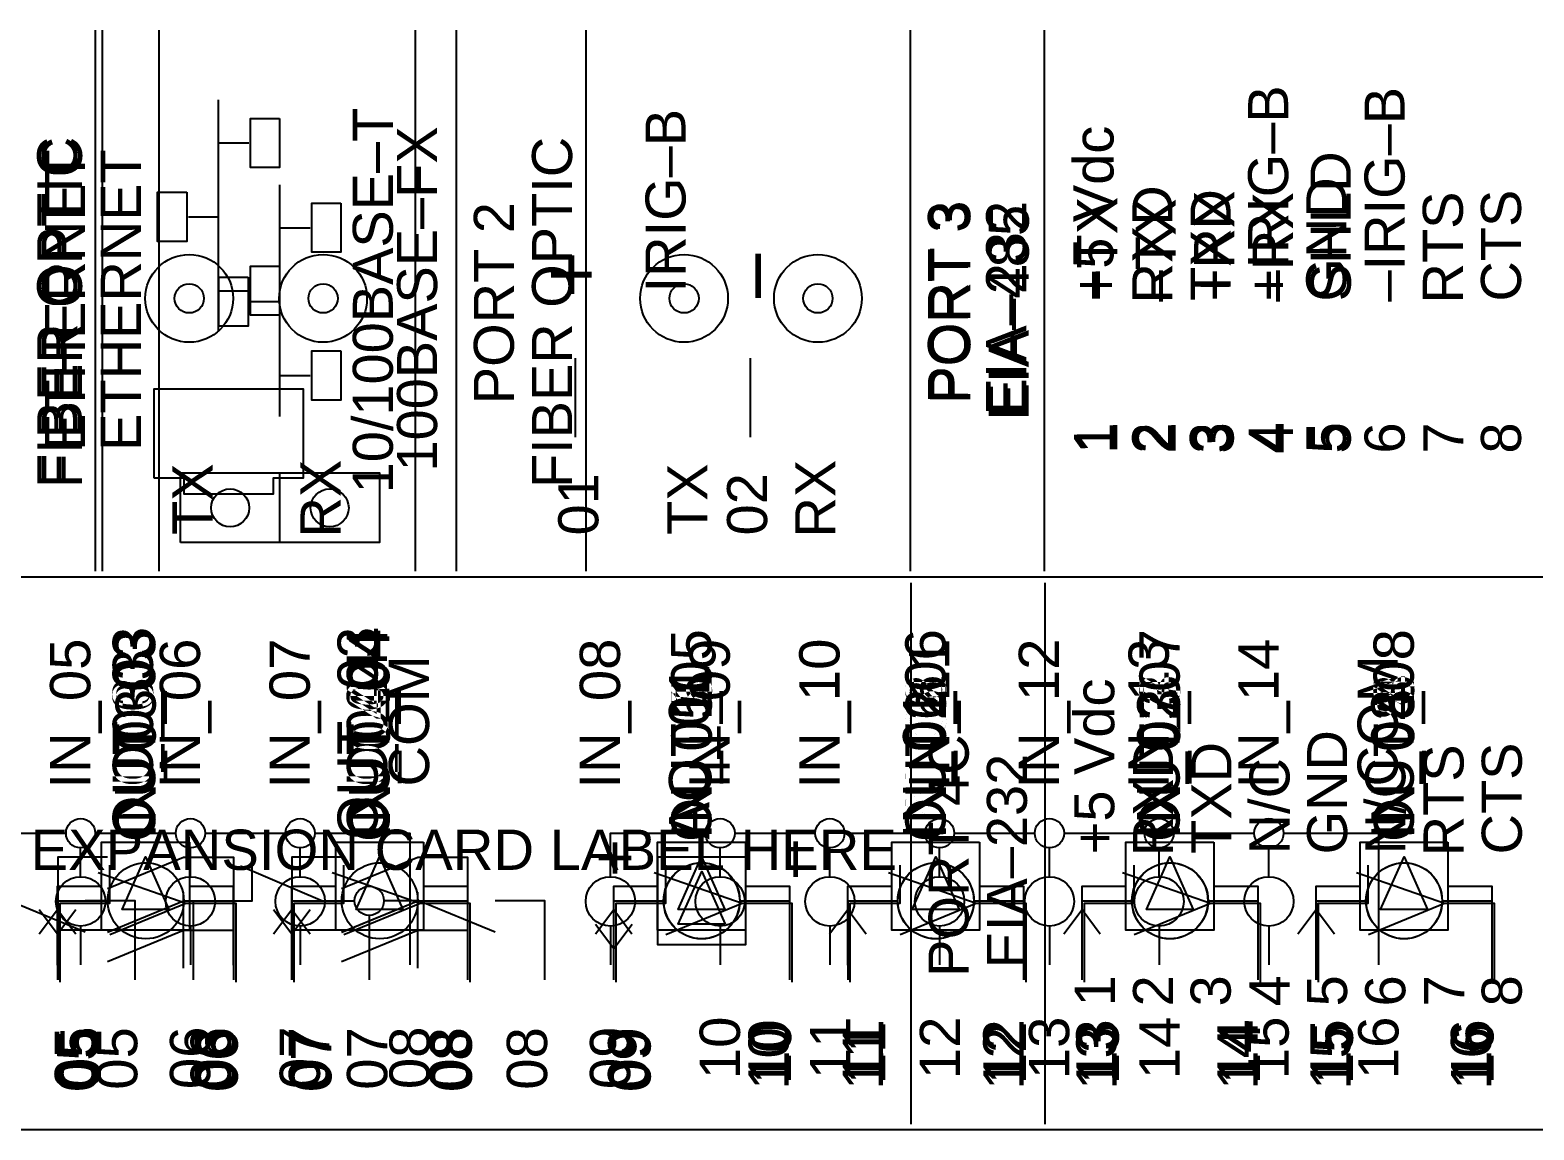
# Model space of a CAD drawing. Extents: x 0.3 to 23.7, y 0.2 to 17.8.
# Drawn here: x 10.647 to 13.217, y 5.065 to 6.945 of the extents above; entities that cross this region are included whole.
import ezdxf

# ---------------------------------------------------------------- set-up
doc = ezdxf.new("R2010")
doc.units = 0
doc.header["$MEASUREMENT"] = 0
for name, color, linetype in [('1_01__0-__NONE__EIA-232', 7, 'CONTINUOUS'), ('1_02__1-__NONE__EIA-485', 7, 'CONTINUOUS'), ('1_03__2-___1__10-100BASE-T', 7, 'CONTINUOUS'), ('1_04__3-___1__10-100BASE-T', 7, 'CONTINUOUS'), ('1_05__4-___1__100BASE-FX_M', 7, 'CONTINUOUS'), ('1_06__6-___2__10-100BASE-T', 7, 'CONTINUOUS'), ('1_07__8-___2__100BASE-FX_M', 7, 'CONTINUOUS'), ('2_01__0-__EMPTY', 7, 'CONTINUOUS'), ('2_02__A-__SERIAL_COMMUNICA', 7, 'CONTINUOUS'), ('2_03__B-___3__DI___4__DO__', 7, 'CONTINUOUS'), ('2_04__1-___4__DI___4__DO_E', 7, 'CONTINUOUS'), ('2_05__C-___4__DI___4__DO_F', 7, 'CONTINUOUS'), ('2_06__D-___4__DI___3__DO_E', 7, 'CONTINUOUS'), ('2_07__2A___8__DO__ELECTROM', 7, 'CONTINUOUS'), ('2_08__2B___8__DO__ELECTROM', 7, 'CONTINUOUS'), ('2_09__2C___8__DO_ELECTROME', 7, 'CONTINUOUS'), ('2_10__2D___8__DO_ELECTROME', 7, 'CONTINUOUS'), ('2_11__2G___8__DO_ELECTROME', 7, 'CONTINUOUS'), ('2_12__3-___8__DI', 7, 'CONTINUOUS'), ('2_13__4-___14__DI', 7, 'CONTINUOUS'), ('2_14__5-___8__AI___20_MA_O', 7, 'CONTINUOUS'), ('2_15__6-___4__AI___4__AO__', 7, 'CONTINUOUS'), ('6_00_____DWG', 7, 'CONTINUOUS')]:
    doc.layers.add(name, color=color, linetype=linetype)
doc.styles.add('ARIAL', font='arial.ttf')

msp = doc.modelspace()

# ---------------------------------------------------------------- linework, layer by layer
at = {"layer": '1_01__0-__NONE__EIA-232'}
for points in [[(10.7589, 6.0198), (10.7589, 6.9448)], [(11.3058, 6.0198), (11.3058, 6.9448)], [(12.1514, 6.0198), (12.1514, 6.9448)], [(12.3801, 6.0198), (12.3801, 6.9448)], [(11.5794, 6.2489), (11.5794, 6.3839)], [(11.8778, 6.3839), (11.8778, 6.2489)]]:
    msp.add_lwpolyline(points, dxfattribs=at)
for centre, radius in [((10.9192, 6.4862), 0.075), ((11.1479, 6.4862), 0.075), ((10.9192, 6.4862), 0.025), ((11.1479, 6.4862), 0.025)]:
    msp.add_circle(centre, radius, dxfattribs=at)
at = {"layer": '1_02__1-__NONE__EIA-485'}
for points in [[(10.7589, 6.0198), (10.7589, 6.9448)], [(11.3058, 6.0198), (11.3058, 6.9448)], [(12.1514, 6.0198), (12.1514, 6.9448)], [(12.3801, 6.0198), (12.3801, 6.9448)], [(11.5794, 6.2489), (11.5794, 6.3839)], [(11.8778, 6.3839), (11.8778, 6.2489)]]:
    msp.add_lwpolyline(points, dxfattribs=at)
for centre, radius in [((10.9192, 6.4862), 0.075), ((11.1479, 6.4862), 0.075), ((10.9192, 6.4862), 0.025), ((11.1479, 6.4862), 0.025)]:
    msp.add_circle(centre, radius, dxfattribs=at)
at = {"layer": '1_03__2-___1__10-100BASE-T'}
for points in [[(10.7589, 6.0198), (10.7589, 6.9448)], [(11.3058, 6.0198), (11.3058, 6.9448)], [(12.1514, 6.0198), (12.1514, 6.9448)], [(12.3801, 6.0198), (12.3801, 6.9448)], [(11.5794, 6.2489), (11.5794, 6.3839)], [(11.8778, 6.3839), (11.8778, 6.2489)]]:
    msp.add_lwpolyline(points, dxfattribs=at)
for centre, radius in [((10.9192, 6.4862), 0.075), ((11.1479, 6.4862), 0.075), ((10.9192, 6.4862), 0.025), ((11.1479, 6.4862), 0.025)]:
    msp.add_circle(centre, radius, dxfattribs=at)
at = {"layer": '1_04__3-___1__10-100BASE-T'}
for points in [[(10.7589, 6.0198), (10.7589, 6.9448)], [(11.3058, 6.0198), (11.3058, 6.9448)], [(12.1514, 6.0198), (12.1514, 6.9448)], [(12.3801, 6.0198), (12.3801, 6.9448)], [(11.5794, 6.2489), (11.5794, 6.3839)], [(11.8778, 6.3839), (11.8778, 6.2489)]]:
    msp.add_lwpolyline(points, dxfattribs=at)
for centre, radius in [((10.9192, 6.4862), 0.075), ((11.1479, 6.4862), 0.075), ((10.9192, 6.4862), 0.025), ((11.1479, 6.4862), 0.025)]:
    msp.add_circle(centre, radius, dxfattribs=at)
at = {"layer": '1_05__4-___1__100BASE-FX_M'}
for points in [[(11.3756, 6.0198), (11.3756, 6.9448)], [(11.5973, 6.0198), (11.5973, 6.9448)], [(12.1514, 6.0198), (12.1514, 6.9448)], [(12.3801, 6.0198), (12.3801, 6.9448)]]:
    msp.add_lwpolyline(points, dxfattribs=at)
for centre, radius in [((11.7646, 6.4862), 0.075), ((11.9933, 6.4862), 0.075), ((11.7646, 6.4862), 0.025), ((11.9933, 6.4862), 0.025)]:
    msp.add_circle(centre, radius, dxfattribs=at)
at = {"layer": '1_06__6-___2__10-100BASE-T'}
for points in [[(10.7712, 6.0198), (10.7712, 6.9448)], [(11.3756, 6.0198), (11.3756, 6.9448)], [(11.5973, 6.0198), (11.5973, 6.9448)], [(12.1514, 6.0198), (12.1514, 6.9448)], [(12.3801, 6.0198), (12.3801, 6.9448)], [(10.9694, 6.4291), (10.9694, 6.8253)], [(11.0737, 6.7938), (11.0737, 6.7098), (11.0238, 6.7098), (11.0238, 6.7938), (11.0737, 6.7938)], [(10.9694, 6.7518), (11.021, 6.7518)], [(10.9151, 6.6676), (10.9151, 6.5836), (10.8652, 6.5836), (10.8652, 6.6676), (10.9151, 6.6676)], [(10.9179, 6.6256), (10.9694, 6.6256)], [(11.0737, 6.5414), (11.0737, 6.4573), (11.0238, 6.4573), (11.0238, 6.5414), (11.0737, 6.5414)], [(10.9694, 6.4993), (11.021, 6.4993)], [(10.8588, 6.1796), (10.91, 6.1796), (10.91, 6.152), (11.0634, 6.152), (11.0634, 6.1796), (11.1146, 6.1796), (11.1146, 6.3311), (10.8588, 6.3311), (10.8588, 6.1796)]]:
    msp.add_lwpolyline(points, dxfattribs=at)
for centre, radius in [((11.7646, 6.4862), 0.075), ((11.9933, 6.4862), 0.075), ((11.7646, 6.4862), 0.025), ((11.9933, 6.4862), 0.025)]:
    msp.add_circle(centre, radius, dxfattribs=at)
at = {"layer": '1_07__8-___2__100BASE-FX_M'}
for points in [[(10.8678, 6.0198), (10.8678, 6.9448)], [(11.3756, 6.0198), (11.3756, 6.9448)], [(11.5973, 6.0198), (11.5973, 6.9448)], [(12.1514, 6.0198), (12.1514, 6.9448)], [(12.3801, 6.0198), (12.3801, 6.9448)], [(11.074, 6.2842), (11.074, 6.6804)], [(11.1783, 6.6489), (11.1783, 6.5649), (11.1284, 6.5649), (11.1284, 6.6489), (11.1783, 6.6489)], [(11.074, 6.6069), (11.1256, 6.6069)], [(11.0197, 6.5227), (11.0197, 6.4386), (10.9698, 6.4386), (10.9698, 6.5227), (11.0197, 6.5227)], [(11.0225, 6.4807), (11.074, 6.4807)], [(11.1783, 6.3964), (11.1783, 6.3124), (11.1284, 6.3124), (11.1284, 6.3964), (11.1783, 6.3964)], [(11.074, 6.3544), (11.1256, 6.3544)], [(10.9041, 6.0687), (10.9041, 6.1877), (11.2441, 6.1877), (11.2441, 6.0687), (10.9041, 6.0687)], [(11.0741, 6.0687), (11.0741, 6.1877)]]:
    msp.add_lwpolyline(points, dxfattribs=at)
for centre, radius in [((11.7646, 6.4862), 0.075), ((11.9933, 6.4862), 0.075), ((11.7646, 6.4862), 0.025), ((11.9933, 6.4862), 0.025), ((10.9891, 6.1281), 0.0325), ((11.1591, 6.1281), 0.0325)]:
    msp.add_circle(centre, radius, dxfattribs=at)
at = {"layer": '2_02__A-__SERIAL_COMMUNICA'}
for points in [[(12.1526, 5.0748), (12.1526, 5.9998)], [(12.3814, 5.0748), (12.3814, 5.9998)]]:
    msp.add_lwpolyline(points, dxfattribs=at)
at = {"layer": '2_03__B-___3__DI___4__DO__'}
for points in [[(11.8697, 5.5314), (11.8697, 5.3814), (11.7197, 5.3814), (11.7197, 5.5314), (11.8697, 5.5314)], [(11.8347, 5.4164), (11.7547, 5.4164), (11.7947, 5.5064), (11.8347, 5.4164)], [(10.6946, 5.3214), (10.6946, 5.4564), (10.7797, 5.4564)], [(10.7798, 5.4027), (10.9097, 5.4564), (10.9947, 5.4564), (10.9947, 5.3214)], [(11.0946, 5.3214), (11.0946, 5.4564), (11.1797, 5.4564)], [(11.1798, 5.4027), (11.3097, 5.4564), (11.3947, 5.4564), (11.3947, 5.3214)], [(11.6448, 5.3214), (11.6447, 5.4564), (11.7197, 5.4564)], [(11.8697, 5.4564), (11.9449, 5.4564), (11.9449, 5.3214)], [(12.0447, 5.3214), (12.0447, 5.4564), (12.1299, 5.4564)], [(12.2599, 5.4564), (12.3448, 5.4564), (12.3448, 5.3214)], [(12.4447, 5.3214), (12.4447, 5.4564), (12.5298, 5.4564)], [(12.6598, 5.4564), (12.7448, 5.4564), (12.7448, 5.3214)], [(12.8447, 5.3214), (12.8447, 5.4564), (12.9298, 5.4564)], [(13.0598, 5.4564), (13.1448, 5.4564), (13.1448, 5.3214)], [(11.6135, 5.4164), (11.6447, 5.3752), (11.6759, 5.4164)]]:
    msp.add_lwpolyline(points, dxfattribs=at)
for centre in [(12.1949, 5.4564), (12.5948, 5.4564), (12.9948, 5.4564)]:
    msp.add_circle(centre, 0.065, dxfattribs=at)
at = {"layer": '2_04__1-___4__DI___4__DO_E'}
for points in [[(11.7946, 5.5214), (11.8077, 5.52), (11.8199, 5.5163), (11.8309, 5.5103), (11.8406, 5.5023), (11.8485, 5.4927), (11.8545, 5.4817), (11.8583, 5.4695), (11.8596, 5.4564), (11.8583, 5.4433), (11.8545, 5.4311), (11.8485, 5.42), (11.8406, 5.4104), (11.8309, 5.4025), (11.8199, 5.3965), (11.8077, 5.3927), (11.7946, 5.3914), (11.7815, 5.3927), (11.7693, 5.3965), (11.7583, 5.4025), (11.7486, 5.4104), (11.7407, 5.42), (11.7347, 5.4311), (11.7309, 5.4433), (11.7296, 5.4564), (11.7309, 5.4695), (11.7347, 5.4817), (11.7407, 5.4927), (11.7486, 5.5023), (11.7583, 5.5103), (11.7693, 5.5163), (11.7815, 5.52)], [(12.1947, 5.5214), (12.2078, 5.52), (12.22, 5.5163), (12.231, 5.5103), (12.2406, 5.5023), (12.2486, 5.4927), (12.2546, 5.4817), (12.2583, 5.4695), (12.2597, 5.4564), (12.2583, 5.4433), (12.2546, 5.4311), (12.2486, 5.42), (12.2406, 5.4104), (12.231, 5.4025), (12.22, 5.3965), (12.2078, 5.3927), (12.1947, 5.3914), (12.1816, 5.3927), (12.1694, 5.3965), (12.1583, 5.4025), (12.1487, 5.4104), (12.1408, 5.42), (12.1348, 5.4311), (12.131, 5.4433), (12.1297, 5.4564), (12.131, 5.4695), (12.1348, 5.4817), (12.1408, 5.4927), (12.1487, 5.5023), (12.1583, 5.5103), (12.1694, 5.5163), (12.1816, 5.52)], [(12.5947, 5.5214), (12.6078, 5.52), (12.62, 5.5163), (12.6311, 5.5103), (12.6407, 5.5023), (12.6486, 5.4927), (12.6546, 5.4817), (12.6584, 5.4695), (12.6597, 5.4564), (12.6584, 5.4433), (12.6546, 5.4311), (12.6486, 5.42), (12.6407, 5.4104), (12.6311, 5.4025), (12.62, 5.3965), (12.6078, 5.3927), (12.5947, 5.3914), (12.5816, 5.3927), (12.5694, 5.3965), (12.5584, 5.4025), (12.5488, 5.4104), (12.5408, 5.42), (12.5348, 5.4311), (12.5311, 5.4433), (12.5297, 5.4564), (12.5311, 5.4695), (12.5348, 5.4817), (12.5408, 5.4927), (12.5488, 5.5023), (12.5584, 5.5103), (12.5694, 5.5163), (12.5816, 5.52)], [(12.9948, 5.5214), (13.0079, 5.52), (13.0201, 5.5163), (13.0311, 5.5103), (13.0408, 5.5023), (13.0487, 5.4927), (13.0547, 5.4817), (13.0585, 5.4695), (13.0598, 5.4564), (13.0585, 5.4433), (13.0547, 5.4311), (13.0487, 5.42), (13.0408, 5.4104), (13.0311, 5.4025), (13.0201, 5.3965), (13.0079, 5.3927), (12.9948, 5.3914), (12.9817, 5.3927), (12.9695, 5.3965), (12.9585, 5.4025), (12.9488, 5.4104), (12.9409, 5.42), (12.9349, 5.4311), (12.9311, 5.4433), (12.9298, 5.4564), (12.9311, 5.4695), (12.9349, 5.4817), (12.9409, 5.4927), (12.9488, 5.5023), (12.9585, 5.5103), (12.9695, 5.5163), (12.9817, 5.52)]]:
    msp.add_lwpolyline(points, close=True, dxfattribs=at)
for points in [[(10.6945, 5.3214), (10.6945, 5.4564), (10.7796, 5.4564)], [(10.7796, 5.4027), (10.9096, 5.4564), (10.9946, 5.4564), (10.9946, 5.3214)], [(11.0944, 5.3214), (11.0944, 5.4564), (11.1795, 5.4564)], [(11.1796, 5.4027), (11.3096, 5.4564), (11.3945, 5.4564), (11.3945, 5.3214)], [(11.6446, 5.3214), (11.6446, 5.4564), (11.7296, 5.4564)], [(11.8596, 5.4564), (11.9446, 5.4564), (11.9446, 5.3214)], [(12.0447, 5.3214), (12.0447, 5.4564), (12.1296, 5.4564)], [(12.2597, 5.4564), (12.3447, 5.4564), (12.3447, 5.3214)], [(12.4447, 5.3214), (12.4447, 5.4564), (12.5297, 5.4564)], [(12.6597, 5.4564), (12.7447, 5.4564), (12.7447, 5.3214)], [(12.8446, 5.3214), (12.8446, 5.4564), (12.9298, 5.4564)], [(13.0598, 5.4564), (13.1448, 5.4564), (13.1448, 5.3214)]]:
    msp.add_lwpolyline(points, dxfattribs=at)
for centre in [(11.7946, 5.4564), (12.1947, 5.4564), (12.5947, 5.4564), (12.9948, 5.4564)]:
    msp.add_circle(centre, 0.065, dxfattribs=at)
at = {"layer": '2_05__C-___4__DI___4__DO_F'}
for points in [[(10.7796, 5.5313), (10.6945, 5.5313), (10.6945, 5.3213)], [(10.7796, 5.4776), (10.9096, 5.5313), (10.9946, 5.5313), (10.9946, 5.4063)], [(11.1795, 5.5313), (11.0944, 5.5313), (11.0944, 5.3213)], [(11.1796, 5.4776), (11.3096, 5.5313), (11.3945, 5.5313), (11.3945, 5.4063)], [(10.9095, 5.3413), (10.9095, 5.4713)], [(11.3095, 5.3413), (11.3095, 5.4713)], [(11.6446, 5.3213), (11.6446, 5.4563), (11.7296, 5.4563)], [(11.8596, 5.4563), (11.9446, 5.4563), (11.9446, 5.3213)], [(12.0447, 5.3213), (12.0447, 5.4563), (12.1296, 5.4563)], [(12.2597, 5.4563), (12.3447, 5.4563), (12.3447, 5.3213)], [(12.4447, 5.3213), (12.4447, 5.4563), (12.5297, 5.4563)], [(12.6597, 5.4563), (12.7447, 5.4563), (12.7447, 5.3213)], [(12.8446, 5.3213), (12.8446, 5.4563), (12.9298, 5.4563)], [(13.0598, 5.4563), (13.1448, 5.4563), (13.1448, 5.3213)], [(10.7796, 5.4063), (10.6945, 5.4063)], [(10.7796, 5.3526), (10.9096, 5.4063), (10.9946, 5.4063), (10.9946, 5.3213)], [(11.1795, 5.4063), (11.0944, 5.4063)], [(11.1796, 5.3526), (11.3096, 5.4063), (11.3945, 5.4063), (11.3945, 5.3213)]]:
    msp.add_lwpolyline(points, dxfattribs=at)
for centre in [(11.7946, 5.4563), (12.1947, 5.4563), (12.5947, 5.4563), (12.9946, 5.4563)]:
    msp.add_circle(centre, 0.065, dxfattribs=at)
at = {"layer": '2_06__D-___4__DI___3__DO_E'}
for points in [[(10.9266, 5.3214), (10.9266, 5.4564), (11.0267, 5.4564), (11.0267, 5.4564), (11.0267, 5.5364)], [(11.0067, 5.5164), (11.1467, 5.4564), (11.2017, 5.4564)], [(10.7416, 5.4027), (10.6116, 5.4564), (10.5516, 5.4564)], [(10.8267, 5.3214), (10.8267, 5.4564), (10.7416, 5.4564)], [(11.4417, 5.4027), (11.3117, 5.4564), (11.2517, 5.4564)], [(11.5268, 5.3214), (11.5268, 5.4564), (11.4417, 5.4564)], [(11.6446, 5.3214), (11.6446, 5.4564), (11.7296, 5.4564)], [(11.8596, 5.4564), (11.9446, 5.4564), (11.9446, 5.3214)], [(12.0447, 5.3214), (12.0447, 5.4564), (12.1297, 5.4564)], [(12.2597, 5.4564), (12.3447, 5.4564), (12.3447, 5.3214)], [(12.4448, 5.3214), (12.4447, 5.4564), (12.5297, 5.4564)], [(12.6597, 5.4564), (12.7447, 5.4564), (12.7447, 5.3214)], [(12.8446, 5.3214), (12.8446, 5.4564), (12.9298, 5.4564)], [(13.0598, 5.4564), (13.1448, 5.4564), (13.1448, 5.3214)], [(11.2267, 5.4314), (11.2267, 5.3214)]]:
    msp.add_lwpolyline(points, dxfattribs=at)
for centre, radius in [((11.7946, 5.4564), 0.065), ((12.1947, 5.4564), 0.065), ((12.5948, 5.4564), 0.065), ((12.9946, 5.4564), 0.065), ((11.2267, 5.4564), 0.025)]:
    msp.add_circle(centre, radius, dxfattribs=at)
at = {"layer": '2_07__2A___8__DO__ELECTROM'}
for points in [[(10.6985, 5.3175), (10.6985, 5.4525), (10.7836, 5.4525)], [(10.7836, 5.3988), (10.9136, 5.4525), (10.9986, 5.4525), (10.9986, 5.3175)], [(11.0985, 5.3175), (11.0985, 5.4525), (11.1836, 5.4525)], [(11.1836, 5.3988), (11.3136, 5.4525), (11.3986, 5.4525), (11.3986, 5.3175)], [(11.6486, 5.3175), (11.6486, 5.4525), (11.7337, 5.4525)], [(11.7337, 5.3988), (11.8637, 5.4525), (11.9487, 5.4525), (11.9487, 5.3175)], [(12.0486, 5.3175), (12.0486, 5.4525), (12.1337, 5.4525)], [(12.1337, 5.3988), (12.2637, 5.4525), (12.3487, 5.4525), (12.3487, 5.3175)], [(12.4486, 5.3175), (12.4486, 5.4525), (12.5336, 5.4525)], [(12.5337, 5.3988), (12.6637, 5.4525), (12.7486, 5.4525), (12.7486, 5.3175)], [(12.8485, 5.3175), (12.8485, 5.4525), (12.9336, 5.4525)], [(12.9337, 5.3988), (13.0636, 5.4525), (13.1486, 5.4525), (13.1486, 5.3175)]]:
    msp.add_lwpolyline(points, dxfattribs=at)
at = {"layer": '2_08__2B___8__DO__ELECTROM'}
for points in [[(10.6985, 5.3175), (10.6985, 5.4525), (10.7836, 5.4525), (10.7836, 5.5175)], [(10.7636, 5.505), (10.9136, 5.4525), (10.9986, 5.4525), (10.9986, 5.3175)], [(11.0985, 5.3175), (11.0985, 5.4525), (11.1836, 5.4525), (11.1836, 5.5175)], [(11.1636, 5.505), (11.3136, 5.4525), (11.3986, 5.4525), (11.3986, 5.3175)], [(11.6486, 5.3175), (11.6486, 5.4525), (11.7337, 5.4525), (11.7337, 5.5175)], [(11.7137, 5.505), (11.8637, 5.4525), (11.9487, 5.4525), (11.9487, 5.3175)], [(12.0486, 5.3175), (12.0486, 5.4525), (12.1337, 5.4525), (12.1337, 5.5175)], [(12.1137, 5.505), (12.2637, 5.4525), (12.3487, 5.4525), (12.3487, 5.3175)], [(12.4486, 5.3175), (12.4486, 5.4525), (12.5337, 5.4525), (12.5337, 5.5175)], [(12.5137, 5.505), (12.6637, 5.4525), (12.7487, 5.4525), (12.7487, 5.3175)], [(12.8485, 5.3175), (12.8485, 5.4525), (12.9336, 5.4525), (12.9336, 5.5175)], [(12.9136, 5.505), (13.0636, 5.4525), (13.1486, 5.4525), (13.1486, 5.3175)]]:
    msp.add_lwpolyline(points, dxfattribs=at)
at = {"layer": '2_09__2C___8__DO_ELECTROME'}
for points in [[(12.4486, 5.3175), (12.4486, 5.4525), (12.5337, 5.4525), (12.5337, 5.5175)], [(12.5137, 5.505), (12.6637, 5.4525), (12.7487, 5.4525), (12.7487, 5.3175)], [(12.8485, 5.3175), (12.8485, 5.4525), (12.9336, 5.4525), (12.9336, 5.5175)], [(12.9136, 5.505), (13.0636, 5.4525), (13.1486, 5.4525), (13.1486, 5.3175)], [(10.6985, 5.3175), (10.6985, 5.4525), (10.7836, 5.4525)], [(10.7836, 5.3988), (10.9136, 5.4525), (10.9986, 5.4525), (10.9986, 5.3175)], [(11.0985, 5.3175), (11.0985, 5.4525), (11.1836, 5.4525)], [(11.1836, 5.3988), (11.3136, 5.4525), (11.3986, 5.4525), (11.3986, 5.3175)], [(11.6486, 5.3175), (11.6486, 5.4525), (11.7337, 5.4525)], [(11.7337, 5.3988), (11.8637, 5.4525), (11.9487, 5.4525), (11.9487, 5.3175)], [(12.0486, 5.3175), (12.0486, 5.4525), (12.1337, 5.4525)], [(12.1337, 5.3988), (12.2637, 5.4525), (12.3487, 5.4525), (12.3487, 5.3175)]]:
    msp.add_lwpolyline(points, dxfattribs=at)
at = {"layer": '2_10__2D___8__DO_ELECTROME'}
for points in [[(10.6985, 5.3175), (10.6985, 5.4525), (10.7836, 5.4525), (10.7836, 5.5175)], [(10.7636, 5.505), (10.9136, 5.4525), (10.9986, 5.4525), (10.9986, 5.3175)], [(11.0985, 5.3175), (11.0985, 5.4525), (11.1836, 5.4525), (11.1836, 5.5175)], [(11.1636, 5.505), (11.3136, 5.4525), (11.3986, 5.4525), (11.3986, 5.3175)], [(11.6486, 5.3175), (11.6486, 5.4525), (11.7337, 5.4525), (11.7337, 5.5175)], [(11.7137, 5.505), (11.8637, 5.4525), (11.9487, 5.4525), (11.9487, 5.3175)], [(12.0486, 5.3175), (12.0486, 5.4525), (12.1337, 5.4525), (12.1337, 5.5175)], [(12.1137, 5.505), (12.2637, 5.4525), (12.3487, 5.4525), (12.3487, 5.3175)], [(12.4486, 5.3175), (12.4486, 5.4525), (12.5337, 5.4525), (12.5337, 5.5175)], [(12.5137, 5.505), (12.6637, 5.4525), (12.7487, 5.4525), (12.7487, 5.3175)], [(12.8485, 5.3175), (12.8485, 5.4525), (12.9336, 5.4525), (12.9336, 5.5175)], [(12.9136, 5.505), (13.0637, 5.4525), (13.1486, 5.4525), (13.1486, 5.3175)]]:
    msp.add_lwpolyline(points, dxfattribs=at)
at = {"layer": '2_11__2G___8__DO_ELECTROME'}
for points in [[(11.6486, 5.3175), (11.6486, 5.4525), (11.7337, 5.4525), (11.7337, 5.5175)], [(11.7137, 5.505), (11.8637, 5.4525), (11.9487, 5.4525), (11.9487, 5.3175)], [(12.0486, 5.3175), (12.0486, 5.4525), (12.1337, 5.4525), (12.1337, 5.5175)], [(12.1137, 5.505), (12.2637, 5.4525), (12.3487, 5.4525), (12.3487, 5.3175)], [(12.4486, 5.3175), (12.4486, 5.4525), (12.5337, 5.4525), (12.5337, 5.5175)], [(12.5137, 5.505), (12.6637, 5.4525), (12.7487, 5.4525), (12.7487, 5.3175)], [(12.8485, 5.3175), (12.8485, 5.4525), (12.9336, 5.4525), (12.9336, 5.5175)], [(12.9136, 5.505), (13.0636, 5.4525), (13.1486, 5.4525), (13.1486, 5.3175)], [(10.6985, 5.3175), (10.6985, 5.4525), (10.7836, 5.4525)], [(10.7836, 5.3988), (10.9136, 5.4525), (10.9986, 5.4525), (10.9986, 5.3175)], [(11.0985, 5.3175), (11.0985, 5.4525), (11.1836, 5.4525)], [(11.1836, 5.3988), (11.3136, 5.4525), (11.3986, 5.4525), (11.3986, 5.3175)]]:
    msp.add_lwpolyline(points, dxfattribs=at)
at = {"layer": '2_12__3-___8__DI'}
for points in [[(10.695, 5.3214), (10.695, 5.4564), (10.7799, 5.4564)], [(10.91, 5.4564), (10.995, 5.4564), (10.995, 5.3214)], [(11.0948, 5.3214), (11.0948, 5.4564), (11.1798, 5.4564)], [(11.3098, 5.4564), (11.3948, 5.4564), (11.3948, 5.3214)], [(11.6448, 5.3214), (11.6448, 5.4564), (11.7298, 5.4564)], [(11.8598, 5.4564), (11.9448, 5.4564), (11.9448, 5.3214)], [(12.0449, 5.3214), (12.0449, 5.4564), (12.1299, 5.4564)], [(12.2599, 5.4564), (12.3449, 5.4564), (12.3449, 5.3214)], [(12.445, 5.3214), (12.4449, 5.4564), (12.5299, 5.4564)], [(12.6599, 5.4564), (12.7449, 5.4564), (12.7449, 5.3214)], [(12.8448, 5.3214), (12.8448, 5.4564), (12.9298, 5.4564)], [(13.0598, 5.4564), (13.1448, 5.4564), (13.1448, 5.3214)]]:
    msp.add_lwpolyline(points, dxfattribs=at)
for centre in [(10.845, 5.4564), (11.2448, 5.4564), (11.7948, 5.4564), (12.1949, 5.4564), (12.5949, 5.4564), (12.9948, 5.4564)]:
    msp.add_circle(centre, 0.065, dxfattribs=at)
at = {"layer": '2_13__4-___14__DI'}
for points in [[(10.5712, 5.5719), (10.7087, 5.5719)], [(10.7587, 5.5719), (10.8962, 5.5719)], [(10.9462, 5.5719), (11.0837, 5.5719)], [(11.1337, 5.5719), (11.2962, 5.5719), (11.2962, 5.3469)], [(11.6387, 5.4978), (11.6387, 5.5719), (11.8012, 5.5719)], [(11.8512, 5.5719), (11.9887, 5.5719)], [(12.0387, 5.5719), (12.1762, 5.5719)], [(12.2262, 5.5719), (12.3637, 5.5719)], [(12.4137, 5.5719), (12.5512, 5.5719)], [(12.6012, 5.5719), (12.7387, 5.5719)], [(12.7887, 5.5719), (12.9512, 5.5719), (12.9512, 5.3469)], [(10.7337, 5.4978), (10.7337, 5.5469)], [(10.9212, 5.4978), (10.9212, 5.5469)], [(11.1087, 5.4978), (11.1087, 5.5469)], [(11.8262, 5.4978), (11.8262, 5.5469)], [(12.0137, 5.4978), (12.0137, 5.5469)], [(12.2012, 5.4978), (12.2012, 5.5469)], [(12.3887, 5.4978), (12.3887, 5.5469)], [(12.5762, 5.4978), (12.5762, 5.5469)], [(12.7637, 5.4978), (12.7637, 5.5469)], [(10.7337, 5.4133), (10.7337, 5.3469)], [(10.9212, 5.4133), (10.9212, 5.3469)], [(11.1087, 5.4133), (11.1087, 5.3469)], [(11.6387, 5.4133), (11.6387, 5.3469)], [(11.8262, 5.4133), (11.8262, 5.3469)], [(12.0137, 5.4133), (12.0137, 5.3469)], [(12.2012, 5.4133), (12.2012, 5.3469)], [(12.3887, 5.4133), (12.3887, 5.3469)], [(12.5762, 5.4133), (12.5762, 5.3469)], [(12.7637, 5.4133), (12.7637, 5.3469)]]:
    msp.add_lwpolyline(points, dxfattribs=at)
for centre, radius in [((10.7337, 5.5719), 0.025), ((10.9212, 5.5719), 0.025), ((11.1087, 5.5719), 0.025), ((11.8262, 5.5719), 0.025), ((12.0137, 5.5719), 0.025), ((12.2012, 5.5719), 0.025), ((12.3887, 5.5719), 0.025), ((12.5762, 5.5719), 0.025), ((12.7637, 5.5719), 0.025), ((10.7337, 5.4555), 0.0422), ((10.9212, 5.4555), 0.0422), ((11.1087, 5.4555), 0.0422), ((11.6387, 5.4555), 0.0422), ((11.8262, 5.4555), 0.0422), ((12.0137, 5.4555), 0.0422), ((12.2012, 5.4555), 0.0422), ((12.3887, 5.4555), 0.0422), ((12.5762, 5.4555), 0.0422), ((12.7637, 5.4555), 0.0422)]:
    msp.add_circle(centre, radius, dxfattribs=at)
at = {"layer": '2_14__5-___8__AI___20_MA_O'}
for points in [[(10.9194, 5.5564), (10.9194, 5.4064), (10.7694, 5.4064), (10.7694, 5.5564), (10.9194, 5.5564)], [(11.3194, 5.5564), (11.3194, 5.4064), (11.1695, 5.4064), (11.1695, 5.5564), (11.3194, 5.5564)], [(11.8694, 5.5564), (11.8694, 5.4064), (11.7194, 5.4064), (11.7194, 5.5564), (11.8694, 5.5564)], [(12.2695, 5.5564), (12.2695, 5.4064), (12.1195, 5.4064), (12.1195, 5.5564), (12.2695, 5.5564)], [(12.6695, 5.5564), (12.6695, 5.4064), (12.5196, 5.4064), (12.5196, 5.5564), (12.6695, 5.5564)], [(13.0696, 5.5564), (13.0696, 5.4064), (12.9196, 5.4064), (12.9196, 5.5564), (13.0696, 5.5564)], [(10.8844, 5.4414), (10.8044, 5.4414), (10.8444, 5.5314), (10.8844, 5.4414)], [(11.2844, 5.4414), (11.2044, 5.4414), (11.2444, 5.5314), (11.2844, 5.4414)], [(11.8344, 5.4414), (11.7544, 5.4414), (11.7944, 5.5314), (11.8344, 5.4414)], [(12.2345, 5.4414), (12.1545, 5.4414), (12.1945, 5.5314), (12.2345, 5.4414)], [(12.6345, 5.4414), (12.5545, 5.4414), (12.5945, 5.5314), (12.6345, 5.4414)], [(13.0346, 5.4414), (12.9546, 5.4414), (12.9946, 5.5314), (13.0346, 5.4414)], [(10.6943, 5.3464), (10.6943, 5.4814), (10.7694, 5.4814)], [(10.9194, 5.4814), (10.9945, 5.4814), (10.9945, 5.3464)], [(11.0944, 5.3464), (11.0944, 5.4814), (11.1694, 5.4814)], [(11.3195, 5.4814), (11.3946, 5.4814), (11.3946, 5.3464)], [(11.6444, 5.3464), (11.6444, 5.4814), (11.7194, 5.4814)], [(11.8694, 5.4814), (11.9445, 5.4814), (11.9445, 5.3464)], [(12.0444, 5.3464), (12.0444, 5.4814), (12.1195, 5.4814)], [(12.2695, 5.4814), (12.3446, 5.4814), (12.3446, 5.3464)], [(12.4445, 5.3464), (12.4445, 5.4814), (12.5195, 5.4814)], [(12.6696, 5.4814), (12.7447, 5.4814), (12.7447, 5.3464)], [(12.8446, 5.3464), (12.8445, 5.4814), (12.9196, 5.4814)], [(13.0696, 5.4814), (13.1447, 5.4814), (13.1447, 5.3464)], [(10.6631, 5.4002), (10.6943, 5.4414), (10.7256, 5.4002)], [(11.0632, 5.4002), (11.0944, 5.4414), (11.1256, 5.4002)], [(11.6132, 5.4002), (11.6444, 5.4414), (11.6756, 5.4002)], [(12.0132, 5.4002), (12.0444, 5.4414), (12.0756, 5.4002)], [(12.4133, 5.4002), (12.4445, 5.4414), (12.4757, 5.4002)], [(12.8133, 5.4002), (12.8446, 5.4414), (12.8758, 5.4002)]]:
    msp.add_lwpolyline(points, dxfattribs=at)
at = {"layer": '2_15__6-___4__AI___4__AO__'}
for points in [[(10.9194, 5.5564), (10.9194, 5.4064), (10.7694, 5.4064), (10.7694, 5.5564), (10.9194, 5.5564)], [(11.3194, 5.5564), (11.3194, 5.4064), (11.1695, 5.4064), (11.1695, 5.5564), (11.3194, 5.5564)], [(11.8694, 5.5564), (11.8694, 5.4064), (11.7194, 5.4064), (11.7194, 5.5564), (11.8694, 5.5564)], [(12.2695, 5.5564), (12.2695, 5.4064), (12.1195, 5.4064), (12.1195, 5.5564), (12.2695, 5.5564)], [(12.6695, 5.5564), (12.6695, 5.4064), (12.5196, 5.4064), (12.5196, 5.5564), (12.6695, 5.5564)], [(13.0696, 5.5564), (13.0696, 5.4064), (12.9196, 5.4064), (12.9196, 5.5564), (13.0696, 5.5564)], [(10.8844, 5.4414), (10.8044, 5.4414), (10.8444, 5.5314), (10.8844, 5.4414)], [(11.2844, 5.4414), (11.2044, 5.4414), (11.2444, 5.5314), (11.2844, 5.4414)], [(11.8344, 5.4414), (11.7544, 5.4414), (11.7944, 5.5314), (11.8344, 5.4414)], [(12.2345, 5.4414), (12.1545, 5.4414), (12.1945, 5.5314), (12.2345, 5.4414)], [(12.6345, 5.4414), (12.5545, 5.4414), (12.5945, 5.5314), (12.6345, 5.4414)], [(13.0346, 5.4414), (12.9546, 5.4414), (12.9946, 5.5314), (13.0346, 5.4414)], [(10.6943, 5.3464), (10.6943, 5.4814), (10.7694, 5.4814)], [(10.9194, 5.4814), (10.9945, 5.4814), (10.9945, 5.3464)], [(11.0944, 5.3464), (11.0944, 5.4814), (11.1694, 5.4814)], [(11.3195, 5.4814), (11.3946, 5.4814), (11.3946, 5.3464)], [(11.6444, 5.3464), (11.6444, 5.4814), (11.7194, 5.4814)], [(11.8694, 5.4814), (11.9445, 5.4814), (11.9445, 5.3464)], [(12.0444, 5.3464), (12.0444, 5.4814), (12.1195, 5.4814)], [(12.2695, 5.4814), (12.3446, 5.4814), (12.3446, 5.3464)], [(12.4445, 5.3464), (12.4445, 5.4814), (12.5195, 5.4814)], [(12.6696, 5.4814), (12.7447, 5.4814), (12.7447, 5.3464)], [(12.8446, 5.3464), (12.8445, 5.4814), (12.9196, 5.4814)], [(13.0696, 5.4814), (13.1447, 5.4814), (13.1447, 5.3464)], [(10.6631, 5.4414), (10.6943, 5.4002), (10.7256, 5.4414)], [(11.0632, 5.4414), (11.0944, 5.4002), (11.1256, 5.4414)], [(11.6132, 5.4002), (11.6444, 5.4414), (11.6756, 5.4002)], [(12.0132, 5.4002), (12.0444, 5.4414), (12.0756, 5.4002)], [(12.4133, 5.4002), (12.4445, 5.4414), (12.4757, 5.4002)], [(12.8133, 5.4002), (12.8446, 5.4414), (12.8758, 5.4002)]]:
    msp.add_lwpolyline(points, dxfattribs=at)
at = {"layer": '6_00_____DWG'}
for points in [[(13.3887, 6.0098), (9.5187, 6.0098)], [(13.3887, 5.0648), (9.5187, 5.0648)]]:
    msp.add_lwpolyline(points, dxfattribs=at)

# ---------------------------------------------------------------- texts
at = {"layer": '1_01__0-__NONE__EIA-232', "style": 'ARIAL'}
for s, height, p in [('+IRIG–B', 0.06846, (12.7967, 6.4809)), ('–IRIG–B', 0.06846, (12.9956, 6.4808)), ('IRIG–B', 0.06846, (11.7672, 6.4965)), ('FIBER OPTIC', 0.068457, (10.7279, 6.1619)), ('+5 Vdc', 0.06846, (12.4983, 6.4809)), ('GND', 0.06846, (12.8961, 6.4807)), ('RXD', 0.06846, (12.5989, 6.4775)), ('TXD', 0.06846, (12.6983, 6.4817)), ('RTS', 0.06846, (13.0951, 6.4775)), ('CTS', 0.06846, (13.1945, 6.4807)), ('PORT 3', 0.06846, (12.2497, 6.3063)), ('EIA–232', 0.06846, (12.3491, 6.2859)), ('+', 0.0978, (11.6191, 6.4868)), ('–', 0.0978, (11.9274, 6.4866)), ('1', 0.0685, (12.4994, 6.2209)), ('2', 0.0685, (12.5988, 6.2209)), ('3', 0.0685, (12.6972, 6.2209)), ('4', 0.0685, (12.7977, 6.2209)), ('5', 0.0685, (12.8961, 6.2211)), ('6', 0.0685, (12.9956, 6.2209)), ('7', 0.0685, (13.0961, 6.2209)), ('8', 0.0685, (13.1945, 6.2209)), ('TX', 0.06846, (10.959, 6.0817)), ('RX', 0.06846, (11.1777, 6.0775)), ('01', 0.06846, (11.6181, 6.081)), ('02', 0.06846, (11.9065, 6.081))]:
    msp.add_text(s, height=height, rotation=90, dxfattribs=at).set_placement(p)
at = {"layer": '1_02__1-__NONE__EIA-485', "style": 'ARIAL'}
for s, height, p in [('IRIG–B', 0.06846, (11.7672, 6.4965)), ('FIBER OPTIC', 0.068457, (10.7279, 6.1619)), ('SHLD', 0.06883, (12.9037, 6.4811)), ('+TX', 0.06883, (12.5047, 6.4808)), ('–TX', 0.06883, (12.6047, 6.4808)), ('+RX', 0.06883, (12.7047, 6.4808)), ('–RX', 0.06883, (12.8047, 6.4808)), ('PORT 3', 0.06883, (12.2536, 6.306)), ('EIA–485', 0.06883, (12.3536, 6.2773)), ('+', 0.0978, (11.6191, 6.4868)), ('–', 0.0978, (11.9274, 6.4866)), ('1', 0.0688, (12.5047, 6.2209)), ('2', 0.0688, (12.6046, 6.2209)), ('3', 0.0688, (12.7036, 6.2209)), ('4', 0.0688, (12.8047, 6.2209)), ('5', 0.0688, (12.9036, 6.2209)), ('TX', 0.06846, (10.959, 6.0817)), ('RX', 0.06846, (11.1777, 6.0775)), ('01', 0.06846, (11.6181, 6.081)), ('02', 0.06846, (11.9065, 6.081))]:
    msp.add_text(s, height=height, rotation=90, dxfattribs=at).set_placement(p)
at = {"layer": '1_03__2-___1__10-100BASE-T', "style": 'ARIAL'}
for s, height, p in [('+IRIG–B', 0.06846, (12.7967, 6.4809)), ('–IRIG–B', 0.06846, (12.9956, 6.4808)), ('IRIG–B', 0.06846, (11.7672, 6.4965)), ('FIBER OPTIC', 0.068457, (10.7279, 6.1619)), ('+5 Vdc', 0.06846, (12.4983, 6.4809)), ('GND', 0.06846, (12.8961, 6.4807)), ('RXD', 0.06846, (12.5989, 6.4775)), ('TXD', 0.06846, (12.6983, 6.4817)), ('RTS', 0.06846, (13.0951, 6.4775)), ('CTS', 0.06846, (13.1945, 6.4807)), ('PORT 3', 0.06846, (12.2497, 6.3063)), ('EIA–232', 0.06846, (12.3491, 6.2859)), ('+', 0.0978, (11.6191, 6.4868)), ('–', 0.0978, (11.9274, 6.4866)), ('1', 0.0685, (12.4994, 6.2209)), ('2', 0.0685, (12.5988, 6.2209)), ('3', 0.0685, (12.6972, 6.2209)), ('4', 0.0685, (12.7977, 6.2209)), ('5', 0.0685, (12.8961, 6.2211)), ('6', 0.0685, (12.9956, 6.2209)), ('7', 0.0685, (13.0961, 6.2209)), ('8', 0.0685, (13.1945, 6.2209)), ('TX', 0.06846, (10.959, 6.0817)), ('RX', 0.06846, (11.1777, 6.0775)), ('01', 0.06846, (11.6181, 6.081)), ('02', 0.06846, (11.9065, 6.081))]:
    msp.add_text(s, height=height, rotation=90, dxfattribs=at).set_placement(p)
at = {"layer": '1_04__3-___1__10-100BASE-T', "style": 'ARIAL'}
for s, height, p in [('IRIG–B', 0.06846, (11.7672, 6.4965)), ('FIBER OPTIC', 0.068457, (10.7279, 6.1619)), ('SHLD', 0.06883, (12.9037, 6.4811)), ('+TX', 0.06883, (12.5047, 6.4808)), ('–TX', 0.06883, (12.6047, 6.4808)), ('+RX', 0.06883, (12.7047, 6.4808)), ('–RX', 0.06883, (12.8047, 6.4808)), ('PORT 3', 0.06883, (12.2536, 6.306)), ('EIA–485', 0.06883, (12.3536, 6.2773)), ('+', 0.0978, (11.6191, 6.4868)), ('–', 0.0978, (11.9274, 6.4866)), ('1', 0.0688, (12.5047, 6.2209)), ('2', 0.0688, (12.6046, 6.2209)), ('3', 0.0688, (12.7036, 6.2209)), ('4', 0.0688, (12.8047, 6.2209)), ('5', 0.0688, (12.9036, 6.2209)), ('TX', 0.06846, (10.959, 6.0817)), ('RX', 0.06846, (11.1777, 6.0775)), ('01', 0.06846, (11.6181, 6.081)), ('02', 0.06846, (11.9065, 6.081))]:
    msp.add_text(s, height=height, rotation=90, dxfattribs=at).set_placement(p)
at = {"layer": '1_05__4-___1__100BASE-FX_M', "style": 'ARIAL'}
for s, height, p in [('+IRIG–B', 0.06846, (12.7967, 6.4809)), ('–IRIG–B', 0.06846, (12.9956, 6.4808)), ('FIBER OPTIC', 0.068457, (11.5733, 6.1619)), ('+5 Vdc', 0.06846, (12.4983, 6.4809)), ('GND', 0.06846, (12.8961, 6.4807)), ('RXD', 0.06846, (12.5989, 6.4775)), ('TXD', 0.06846, (12.6983, 6.4817)), ('RTS', 0.06846, (13.0951, 6.4775)), ('CTS', 0.06846, (13.1945, 6.4807)), ('PORT 2', 0.06846, (11.4739, 6.3053)), ('PORT 3', 0.06846, (12.2497, 6.3063)), ('EIA–232', 0.06846, (12.3491, 6.2859)), ('1', 0.0685, (12.4994, 6.2209)), ('2', 0.0685, (12.5988, 6.2209)), ('3', 0.0685, (12.6972, 6.2209)), ('4', 0.0685, (12.7977, 6.2209)), ('5', 0.0685, (12.8961, 6.2211)), ('6', 0.0685, (12.9956, 6.2209)), ('7', 0.0685, (13.0961, 6.2209)), ('8', 0.0685, (13.1945, 6.2209)), ('TX', 0.06846, (11.8044, 6.0817)), ('RX', 0.06846, (12.0231, 6.0775))]:
    msp.add_text(s, height=height, rotation=90, dxfattribs=at).set_placement(p)
at = {"layer": '1_06__6-___2__10-100BASE-T', "style": 'ARIAL'}
for s, height, p in [('+IRIG–B', 0.06846, (12.7967, 6.4809)), ('–IRIG–B', 0.06846, (12.9956, 6.4808)), ('10/100BASE–T', 0.068457, (11.2671, 6.1529)), ('FIBER OPTIC', 0.068457, (11.5733, 6.1619)), ('+5 Vdc', 0.06846, (12.4983, 6.4809)), ('ETHERNET', 0.06846, (10.7413, 6.2257)), ('GND', 0.06846, (12.8961, 6.4807)), ('RXD', 0.06846, (12.5989, 6.4775)), ('TXD', 0.06846, (12.6983, 6.4817)), ('RTS', 0.06846, (13.0951, 6.4775)), ('CTS', 0.06846, (13.1945, 6.4807)), ('PORT 2', 0.06846, (11.4739, 6.3053)), ('PORT 3', 0.06846, (12.2497, 6.3063)), ('EIA–232', 0.06846, (12.3491, 6.2859)), ('1', 0.0685, (12.4994, 6.2209)), ('2', 0.0685, (12.5988, 6.2209)), ('3', 0.0685, (12.6972, 6.2209)), ('4', 0.0685, (12.7977, 6.2209)), ('5', 0.0685, (12.8961, 6.2211)), ('6', 0.0685, (12.9956, 6.2209)), ('7', 0.0685, (13.0961, 6.2209)), ('8', 0.0685, (13.1945, 6.2209)), ('TX', 0.06846, (11.8044, 6.0817)), ('RX', 0.06846, (12.0231, 6.0775))]:
    msp.add_text(s, height=height, rotation=90, dxfattribs=at).set_placement(p)
at = {"layer": '1_07__8-___2__100BASE-FX_M', "style": 'ARIAL'}
for s, height, p in [('+IRIG–B', 0.06846, (12.7967, 6.4809)), ('–IRIG–B', 0.06846, (12.9956, 6.4808)), ('FIBER OPTIC', 0.068457, (10.736, 6.1619)), ('100BASE–FX', 0.06846, (11.3427, 6.1902)), ('FIBER OPTIC', 0.068457, (11.5733, 6.1619)), ('+5 Vdc', 0.06846, (12.4983, 6.4809)), ('ETHERNET', 0.06846, (10.8366, 6.2257)), ('GND', 0.06846, (12.8961, 6.4807)), ('RXD', 0.06846, (12.5989, 6.4775)), ('TXD', 0.06846, (12.6983, 6.4817)), ('RTS', 0.06846, (13.0951, 6.4775)), ('CTS', 0.06846, (13.1945, 6.4807)), ('PORT 2', 0.06846, (11.4739, 6.3053)), ('PORT 3', 0.06846, (12.2497, 6.3063)), ('EIA–232', 0.06846, (12.3491, 6.2859)), ('1', 0.0685, (12.4994, 6.2209)), ('2', 0.0685, (12.5988, 6.2209)), ('3', 0.0685, (12.6972, 6.2209)), ('4', 0.0685, (12.7977, 6.2209)), ('5', 0.0685, (12.8961, 6.2211)), ('6', 0.0685, (12.9956, 6.2209)), ('7', 0.0685, (13.0961, 6.2209)), ('8', 0.0685, (13.1945, 6.2209)), ('TX', 0.06846, (11.8044, 6.0817)), ('RX', 0.06846, (12.0231, 6.0775))]:
    msp.add_text(s, height=height, rotation=90, dxfattribs=at).set_placement(p)
at = {"layer": '2_01__0-__EMPTY', "style": 'ARIAL'}
msp.add_text('PLACE EXPANSION CARD LABEL HERE', height=0.068833, dxfattribs=at).set_placement((10.3062, 5.5093))
at = {"layer": '2_02__A-__SERIAL_COMMUNICA', "style": 'ARIAL'}
for s, height, p in [('+5 Vdc', 0.06846, (12.4996, 5.5359)), ('PORT 4C', 0.06846, (12.2509, 5.3265)), ('RXD', 0.06846, (12.6001, 5.5325)), ('GND', 0.06846, (12.8974, 5.5357)), ('TXD', 0.06846, (12.6996, 5.5367)), ('RTS', 0.06846, (13.0963, 5.5325)), ('CTS', 0.06846, (13.1958, 5.5357)), ('EIA–232', 0.06846, (12.3504, 5.3409)), ('N/C', 0.06846, (12.799, 5.5358)), ('N/C', 0.06846, (12.9969, 5.5358)), ('1', 0.0685, (12.5006, 5.2759)), ('2', 0.0685, (12.6001, 5.2759)), ('3', 0.0685, (12.6985, 5.2759)), ('4', 0.0685, (12.799, 5.2759)), ('5', 0.0685, (12.8973, 5.276)), ('6', 0.0685, (12.9968, 5.2759)), ('7', 0.0685, (13.0974, 5.2759)), ('8', 0.0685, (13.1957, 5.2759))]:
    msp.add_text(s, height=height, rotation=90, dxfattribs=at).set_placement(p)
at = {"layer": '2_03__B-___3__DI___4__DO__', "style": 'ARIAL'}
for s, height, p in [('OUT_03', 0.06883, (10.8574, 5.5613)), ('OUT_04', 0.06883, (11.2574, 5.5613)), ('AO_01', 0.06883, (11.8075, 5.5613)), ('IN_01', 0.06883, (12.2075, 5.5613)), ('IN_02', 0.06883, (12.6075, 5.5613)), ('IN_03', 0.06883, (13.0074, 5.5613)), ('+', 0.0787, (11.6846, 5.4974)), ('–', 0.0787, (11.9844, 5.4972)), ('05', 0.06883, (10.7583, 5.1335)), ('06', 0.06883, (10.9982, 5.1335)), ('07', 0.06883, (11.1582, 5.1335)), ('08', 0.06883, (11.3982, 5.1335)), ('09', 0.06883, (11.7035, 5.1335)), ('10', 0.06883, (11.9435, 5.1335)), ('11', 0.06883, (12.1046, 5.1335)), ('12', 0.06883, (12.3446, 5.1335)), ('13', 0.06883, (12.5035, 5.1335)), ('14', 0.06883, (12.7446, 5.1335)), ('15', 0.06883, (12.9035, 5.1335)), ('16', 0.06883, (13.1435, 5.1335))]:
    msp.add_text(s, height=height, rotation=90, dxfattribs=at).set_placement(p)
at = {"layer": '2_04__1-___4__DI___4__DO_E', "style": 'ARIAL'}
for s, p in [('OUT_03', (10.8572, 5.5613)), ('OUT_03', (10.8572, 5.5612)), ('OUT_04', (11.2572, 5.5613)), ('OUT_04', (11.2572, 5.5612)), ('IN_01', (11.8118, 5.5623)), ('IN_01', (11.8118, 5.5619)), ('IN_02', (12.2118, 5.5623)), ('IN_02', (12.2118, 5.5619)), ('IN_03', (12.6118, 5.5623)), ('IN_03', (12.6118, 5.5619)), ('IN_04', (13.0118, 5.5623)), ('IN_04', (13.0118, 5.5619)), ('10', (11.9435, 5.1469)), ('10', (11.9435, 5.1468)), ('11', (12.1046, 5.1468)), ('11', (12.1046, 5.1469)), ('12', (12.3446, 5.1469)), ('12', (12.3446, 5.1468)), ('13', (12.5034, 5.1469)), ('13', (12.5035, 5.1468)), ('14', (12.7446, 5.1468)), ('14', (12.7446, 5.1469)), ('15', (12.9034, 5.1469)), ('15', (12.9035, 5.1468)), ('16', (13.1435, 5.1469)), ('16', (13.1435, 5.1468)), ('05', (10.7583, 5.1335)), ('05', (10.7583, 5.1333)), ('06', (10.9982, 5.1335)), ('06', (10.9982, 5.1333)), ('07', (11.1582, 5.1335)), ('07', (11.1582, 5.1333)), ('08', (11.3982, 5.1335)), ('08', (11.3982, 5.1333)), ('09', (11.7035, 5.1335)), ('09', (11.7035, 5.1333))]:
    msp.add_text(s, height=0.06883, rotation=90, dxfattribs=at).set_placement(p)
at = {"layer": '2_05__C-___4__DI___4__DO_F', "style": 'ARIAL'}
for s, p in [('OUT_03', (10.8612, 5.5574)), ('OUT_04', (11.2612, 5.5574)), ('IN_01', (11.8118, 5.5622)), ('IN_02', (12.2118, 5.5622)), ('IN_03', (12.6118, 5.5622)), ('IN_04', (13.0118, 5.5622)), ('10', (11.9435, 5.1468)), ('11', (12.1046, 5.1468)), ('12', (12.3446, 5.1468)), ('13', (12.5034, 5.1468)), ('14', (12.7446, 5.1468)), ('15', (12.9034, 5.1468)), ('16', (13.1435, 5.1468)), ('05', (10.7623, 5.1295)), ('06', (11.0022, 5.1295)), ('07', (11.1621, 5.1295)), ('08', (11.4022, 5.1295)), ('09', (11.7035, 5.1334))]:
    msp.add_text(s, height=0.06883, rotation=90, dxfattribs=at).set_placement(p)
at = {"layer": '2_06__D-___4__DI___3__DO_E', "style": 'ARIAL'}
for s, p in [('OUT_03', (11.2413, 5.5613)), ('IN_01', (11.8118, 5.5623)), ('IN_02', (12.2119, 5.5623)), ('IN_03', (12.6118, 5.5623)), ('IN_04', (13.0118, 5.5623)), ('10', (11.9435, 5.1469)), ('11', (12.1046, 5.1469)), ('12', (12.3446, 5.1469)), ('13', (12.5035, 5.1469)), ('14', (12.7446, 5.1469)), ('15', (12.9035, 5.1469)), ('16', (13.1435, 5.1469)), ('05', (10.8305, 5.1335)), ('06', (10.9904, 5.1335)), ('07', (11.2575, 5.1335)), ('08', (11.5306, 5.1335)), ('09', (11.7035, 5.1335))]:
    msp.add_text(s, height=0.06883, rotation=90, dxfattribs=at).set_placement(p)
at = {"layer": '2_07__2A___8__DO__ELECTROM', "style": 'ARIAL'}
for s, p in [('OUT_03', (10.8612, 5.5575)), ('OUT_04', (11.2612, 5.5575)), ('OUT_05', (11.8113, 5.5575)), ('OUT_06', (12.2113, 5.5575)), ('OUT_07', (12.6113, 5.5575)), ('OUT_08', (13.0113, 5.5575)), ('10', (11.9475, 5.143)), ('11', (12.1086, 5.143)), ('12', (12.3486, 5.143)), ('13', (12.5074, 5.143)), ('14', (12.7486, 5.143)), ('15', (12.9074, 5.143)), ('16', (13.1475, 5.143)), ('05', (10.7623, 5.1296)), ('06', (11.0022, 5.1296)), ('07', (11.1622, 5.1296)), ('08', (11.4022, 5.1296)), ('09', (11.7075, 5.1296))]:
    msp.add_text(s, height=0.06883, rotation=90, dxfattribs=at).set_placement(p)
at = {"layer": '2_08__2B___8__DO__ELECTROM', "style": 'ARIAL'}
for s, p in [('OUT_03', (10.8612, 5.5574)), ('OUT_04', (11.2612, 5.5574)), ('OUT_05', (11.8113, 5.5574)), ('OUT_06', (12.2113, 5.5574)), ('OUT_07', (12.6113, 5.5574)), ('OUT_08', (13.0113, 5.5574)), ('10', (11.9475, 5.143)), ('11', (12.1086, 5.143)), ('12', (12.3486, 5.143)), ('13', (12.5074, 5.143)), ('14', (12.7486, 5.143)), ('15', (12.9074, 5.143)), ('16', (13.1475, 5.143)), ('05', (10.7623, 5.1295)), ('06', (11.0022, 5.1295)), ('07', (11.1622, 5.1295)), ('08', (11.4022, 5.1295)), ('09', (11.7075, 5.1295))]:
    msp.add_text(s, height=0.06883, rotation=90, dxfattribs=at).set_placement(p)
at = {"layer": '2_09__2C___8__DO_ELECTROME', "style": 'ARIAL'}
for s, p in [('OUT_03', (10.8612, 5.5574)), ('OUT_04', (11.2612, 5.5574)), ('OUT_05', (11.8113, 5.5574)), ('OUT_06', (12.2113, 5.5574)), ('OUT_07', (12.6113, 5.5574)), ('OUT_08', (13.0113, 5.5574)), ('10', (11.9475, 5.143)), ('11', (12.1086, 5.143)), ('12', (12.3486, 5.143)), ('13', (12.5074, 5.143)), ('14', (12.7486, 5.143)), ('15', (12.9074, 5.143)), ('16', (13.1475, 5.143)), ('05', (10.7623, 5.1295)), ('06', (11.0022, 5.1295)), ('07', (11.1622, 5.1295)), ('08', (11.4022, 5.1295)), ('09', (11.7075, 5.1295))]:
    msp.add_text(s, height=0.06883, rotation=90, dxfattribs=at).set_placement(p)
at = {"layer": '2_10__2D___8__DO_ELECTROME', "style": 'ARIAL'}
for s, p in [('OUT_03', (10.8612, 5.5574)), ('OUT_04', (11.2612, 5.5574)), ('OUT_05', (11.8113, 5.5574)), ('OUT_06', (12.2113, 5.5574)), ('OUT_07', (12.6113, 5.5574)), ('OUT_08', (13.0113, 5.5574)), ('10', (11.9475, 5.143)), ('11', (12.1086, 5.143)), ('12', (12.3486, 5.143)), ('13', (12.5074, 5.143)), ('14', (12.7486, 5.143)), ('15', (12.9074, 5.143)), ('16', (13.1475, 5.143)), ('05', (10.7623, 5.1295)), ('06', (11.0022, 5.1295)), ('07', (11.1622, 5.1295)), ('08', (11.4022, 5.1295)), ('09', (11.7075, 5.1295))]:
    msp.add_text(s, height=0.06883, rotation=90, dxfattribs=at).set_placement(p)
at = {"layer": '2_11__2G___8__DO_ELECTROME', "style": 'ARIAL'}
for s, p in [('OUT_03', (10.8612, 5.5574)), ('OUT_04', (11.2612, 5.5574)), ('OUT_05', (11.8113, 5.5574)), ('OUT_06', (12.2113, 5.5574)), ('OUT_07', (12.6113, 5.5574)), ('OUT_08', (13.0113, 5.5574)), ('10', (11.9475, 5.143)), ('11', (12.1086, 5.143)), ('12', (12.3486, 5.143)), ('13', (12.5074, 5.143)), ('14', (12.7486, 5.143)), ('15', (12.9074, 5.143)), ('16', (13.1475, 5.143)), ('05', (10.7623, 5.1295)), ('06', (11.0022, 5.1295)), ('07', (11.1622, 5.1295)), ('08', (11.4022, 5.1295)), ('09', (11.7075, 5.1295))]:
    msp.add_text(s, height=0.06883, rotation=90, dxfattribs=at).set_placement(p)
at = {"layer": '2_12__3-___8__DI', "style": 'ARIAL'}
for s, p in [('IN_03', (10.862, 5.5623)), ('IN_04', (11.262, 5.5623)), ('IN_05', (11.812, 5.5623)), ('IN_06', (12.212, 5.5623)), ('IN_07', (12.612, 5.5623)), ('IN_08', (13.012, 5.5623)), ('10', (11.9437, 5.1469)), ('11', (12.1048, 5.1469)), ('12', (12.3448, 5.1469)), ('13', (12.5036, 5.1469)), ('14', (12.7448, 5.1469)), ('15', (12.9037, 5.1469)), ('16', (13.1437, 5.1469)), ('05', (10.7585, 5.1335)), ('06', (10.9984, 5.1335)), ('07', (11.1584, 5.1335)), ('08', (11.3984, 5.1335)), ('09', (11.7037, 5.1335))]:
    msp.add_text(s, height=0.06883, rotation=90, dxfattribs=at).set_placement(p)
at = {"layer": '2_13__4-___14__DI', "style": 'ARIAL'}
for s, p in [('IN_05', (10.7502, 5.6481)), ('IN_06', (10.9377, 5.6481)), ('IN_07', (11.1252, 5.6481)), ('IN_08', (11.6552, 5.6481)), ('IN_09', (11.8427, 5.6481)), ('IN_10', (12.0302, 5.6481)), ('IN_11', (12.2177, 5.6481)), ('IN_12', (12.4052, 5.6481)), ('IN_13', (12.5927, 5.6481)), ('IN_14', (12.7802, 5.6481)), ('COM', (11.329, 5.6517)), ('COM', (12.984, 5.6517)), ('10', (11.8601, 5.1516)), ('11', (12.0487, 5.1516)), ('12', (12.2362, 5.1516)), ('13', (12.4226, 5.1516)), ('14', (12.6112, 5.1516)), ('15', (12.7976, 5.1516)), ('16', (12.9851, 5.1516)), ('05', (10.7676, 5.1346)), ('06', (10.9551, 5.1346)), ('07', (11.1426, 5.1346)), ('08', (11.3301, 5.1346)), ('09', (11.6726, 5.1346))]:
    msp.add_text(s, height=0.06883, rotation=90, dxfattribs=at).set_placement(p)
at = {"layer": '2_14__5-___8__AI___20_MA_O', "style": 'ARIAL'}
for s, p in [('AI_03', (10.8573, 5.5872)), ('AI_04', (11.2572, 5.5872)), ('AI_05', (11.8118, 5.5918)), ('AI_06', (12.2118, 5.5918)), ('AI_07', (12.6117, 5.5918)), ('AI_08', (13.0117, 5.5918)), ('10', (11.9434, 5.1718)), ('11', (12.1046, 5.1718)), ('12', (12.3445, 5.1718)), ('13', (12.5034, 5.1718)), ('14', (12.7445, 5.1718)), ('15', (12.9034, 5.1718)), ('16', (13.1434, 5.1718)), ('05', (10.7583, 5.1584)), ('06', (10.9982, 5.1584)), ('07', (11.1582, 5.1584)), ('08', (11.3982, 5.1584)), ('09', (11.7035, 5.1584))]:
    msp.add_text(s, height=0.06883, rotation=90, dxfattribs=at).set_placement(p)
at = {"layer": '2_15__6-___4__AI___4__AO__', "style": 'ARIAL'}
for s, p in [('AO_04', (11.2572, 5.5872)), ('AO_03', (10.8573, 5.5872)), ('AI_01', (11.8118, 5.5918)), ('AI_02', (12.2117, 5.5918)), ('AI_03', (12.6117, 5.5918)), ('AI_04', (13.0117, 5.5918)), ('10', (11.9434, 5.1718)), ('11', (12.1046, 5.1718)), ('12', (12.3445, 5.1718)), ('13', (12.5034, 5.1718)), ('14', (12.7445, 5.1718)), ('15', (12.9034, 5.1718)), ('16', (13.1434, 5.1718)), ('05', (10.7583, 5.1584)), ('06', (10.9982, 5.1584)), ('07', (11.1582, 5.1584)), ('08', (11.3982, 5.1584)), ('09', (11.7035, 5.1584))]:
    msp.add_text(s, height=0.06883, rotation=90, dxfattribs=at).set_placement(p)

doc.saveas('drawing.dxf')
